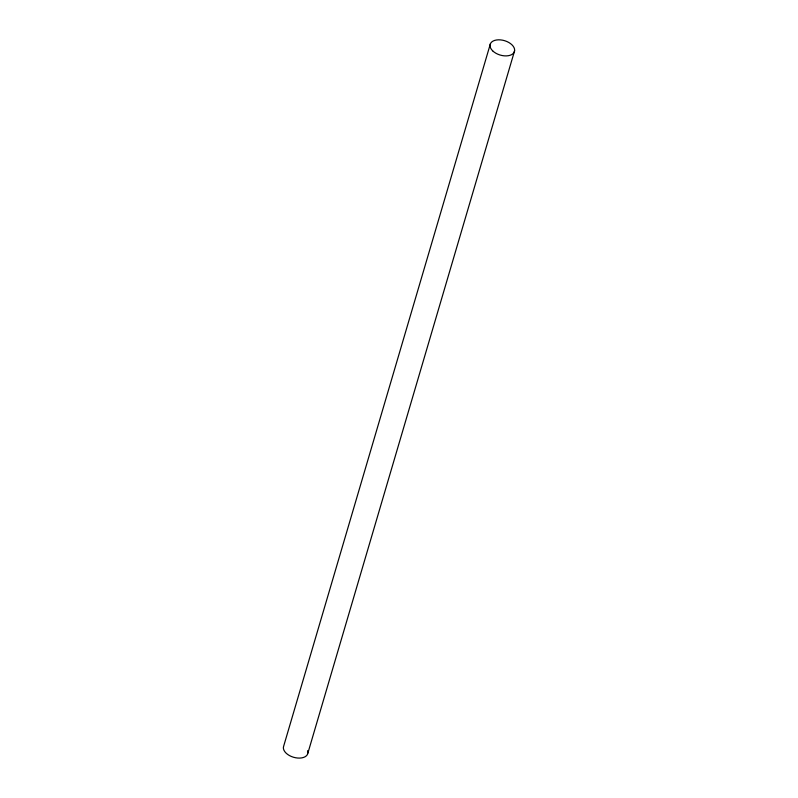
<?xml version="1.0" encoding="UTF-8"?>
<svg xmlns="http://www.w3.org/2000/svg" width="798" height="798" viewBox="0 0 798 798"><rect width="100%" height="100%" fill="white"/><g stroke="black" fill="none" stroke-linecap="round" stroke-linejoin="round"><path stroke-width="1.2" d="M490.371 43.87L283.699 746.07A12.628 7.511 16.4 0 0 295.569 757.751A12.628 7.511 16.4 0 0 307.689 750.619M307.928 752.963L514.6 50.763M492.655 50.833A12.628 7.511 16.4 0 0 513.752 52.848A12.628 7.511 16.4 0 0 500.615 39.9A12.628 7.511 16.4 0 0 492.655 50.833"/></g></svg>
